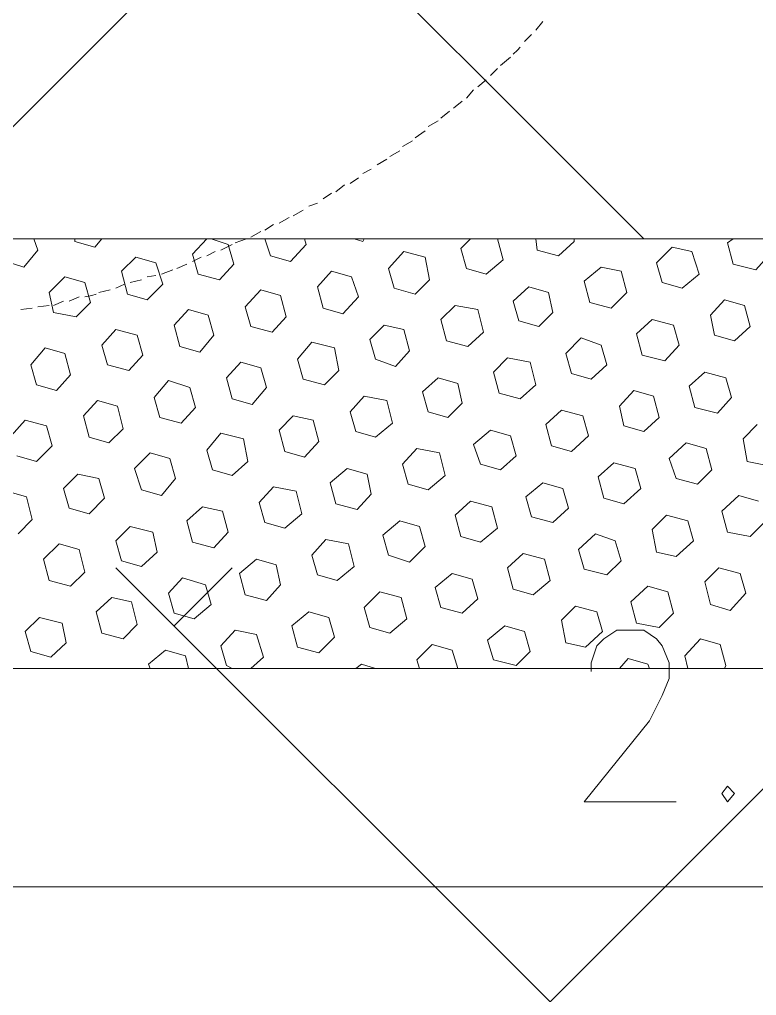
# Model space of a CAD drawing. Header units: millimetres. Extents: x 2928 to 3112, y 1220 to 1280.
# Drawn here: x 2955.123 to 2955.989, y 1238.289 to 1239.436 of the extents above; entities that cross this region are included whole.
import ezdxf

# ---------------------------------------------------------------- set-up
doc = ezdxf.new("R2010")
doc.units = ezdxf.units.MM

msp = doc.modelspace()

# ---------------------------------------------------------------- linework, layer by layer
at = {"color": 9, "linetype": 'Continuous', "lineweight": 13, "true_color": 0xbababa}
for points in [[(2954.98318, 1239.17859), (2955.86153, 1240.05694), (2955.86153, 1240.05694)], [(2955.85652, 1239.17859), (2955.41985, 1239.61526), (2955.41985, 1239.61526)], [(2955.14485, 1239.16526), (2955.13985, 1239.17859), (2955.13985, 1239.17859)], [(2955.18818, 1239.17526), (2955.18818, 1239.17859), (2955.18818, 1239.17859)], [(2955.21152, 1239.16859), (2955.18818, 1239.17526), (2955.18818, 1239.17526)], [(2955.21152, 1239.16859), (2955.21985, 1239.17859), (2955.21985, 1239.17859)], [(2955.32652, 1239.16026), (2955.34318, 1239.17859), (2955.34318, 1239.17859)], [(2955.36818, 1239.17192), (2955.34818, 1239.17859), (2955.34818, 1239.17859)], [(2955.41819, 1239.15859), (2955.41152, 1239.17859), (2955.41152, 1239.17859)], [(2955.45985, 1239.17192), (2955.45819, 1239.17859), (2955.45819, 1239.17859)], [(2955.52652, 1239.17526), (2955.51652, 1239.17859), (2955.51652, 1239.17859)], [(2955.52652, 1239.17526), (2955.52819, 1239.17859), (2955.52819, 1239.17859)], [(2955.64152, 1239.16692), (2955.65319, 1239.17859), (2955.65319, 1239.17859)], [(2955.69152, 1239.15359), (2955.68486, 1239.17859), (2955.68486, 1239.17859)], [(2955.73152, 1239.16526), (2955.72986, 1239.17859), (2955.72986, 1239.17859)], [(2955.75652, 1239.15859), (2955.77486, 1239.17526), (2955.77486, 1239.17526)], [(2955.77486, 1239.17526), (2955.77486, 1239.17859), (2955.77486, 1239.17859)], [(2955.95486, 1239.17359), (2955.96153, 1239.17859), (2955.96153, 1239.17859)], [(2955.12818, 1239.14526), (2955.14485, 1239.16526), (2955.14485, 1239.16526)], [(2955.37485, 1239.14859), (2955.36818, 1239.17192), (2955.36818, 1239.17192)], [(2955.44152, 1239.15192), (2955.45985, 1239.17192), (2955.45985, 1239.17192)], [(2955.55652, 1239.14359), (2955.57485, 1239.16359), (2955.57485, 1239.16359)], [(2955.59985, 1239.15692), (2955.57485, 1239.16359), (2955.57485, 1239.16359)], [(2955.64819, 1239.14359), (2955.64152, 1239.16692), (2955.64152, 1239.16692)], [(2955.75652, 1239.15859), (2955.73152, 1239.16526), (2955.73152, 1239.16526)], [(2955.87153, 1239.15026), (2955.88986, 1239.16859), (2955.88986, 1239.16859)], [(2955.91319, 1239.16359), (2955.88986, 1239.16859), (2955.88986, 1239.16859)], [(2955.92153, 1239.13692), (2955.91319, 1239.16359), (2955.91319, 1239.16359)], [(2955.96153, 1239.14859), (2955.95486, 1239.17359), (2955.95486, 1239.17359)], [(2955.12818, 1239.14526), (2955.10151, 1239.15359), (2955.10151, 1239.15359)], [(2955.24318, 1239.14026), (2955.25985, 1239.15692), (2955.25985, 1239.15692)], [(2955.28318, 1239.15026), (2955.25985, 1239.15692), (2955.25985, 1239.15692)], [(2955.33318, 1239.13692), (2955.32652, 1239.16026), (2955.32652, 1239.16026)], [(2955.44152, 1239.15192), (2955.41819, 1239.15859), (2955.41819, 1239.15859)], [(2955.60485, 1239.13026), (2955.59985, 1239.15692), (2955.59985, 1239.15692)], [(2955.67152, 1239.13692), (2955.69152, 1239.15359), (2955.69152, 1239.15359)], [(2955.98819, 1239.14192), (2956.00486, 1239.16026), (2956.00486, 1239.16026)], [(2955.24985, 1239.11359), (2955.24318, 1239.14026), (2955.24318, 1239.14026)], [(2955.29152, 1239.12526), (2955.28318, 1239.15026), (2955.28318, 1239.15026)], [(2955.35818, 1239.13026), (2955.37485, 1239.14859), (2955.37485, 1239.14859)], [(2955.47319, 1239.12192), (2955.48985, 1239.14026), (2955.48985, 1239.14026)], [(2955.51319, 1239.13359), (2955.48985, 1239.14026), (2955.48985, 1239.14026)], [(2955.56319, 1239.12026), (2955.55652, 1239.14359), (2955.55652, 1239.14359)], [(2955.67152, 1239.13692), (2955.64819, 1239.14359), (2955.64819, 1239.14359)], [(2955.78652, 1239.12859), (2955.80652, 1239.14526), (2955.80652, 1239.14526)], [(2955.82986, 1239.14026), (2955.80652, 1239.14526), (2955.80652, 1239.14526)], [(2955.83652, 1239.11526), (2955.82986, 1239.14026), (2955.82986, 1239.14026)], [(2955.87819, 1239.12692), (2955.87153, 1239.15026), (2955.87153, 1239.15026)], [(2955.98819, 1239.14192), (2955.96153, 1239.14859), (2955.96153, 1239.14859)], [(2955.15818, 1239.11526), (2955.17652, 1239.13359), (2955.17652, 1239.13359)], [(2955.19985, 1239.12692), (2955.17652, 1239.13359), (2955.17652, 1239.13359)], [(2955.35818, 1239.13026), (2955.33318, 1239.13692), (2955.33318, 1239.13692)], [(2955.52152, 1239.11026), (2955.51319, 1239.13359), (2955.51319, 1239.13359)], [(2955.58819, 1239.11359), (2955.60485, 1239.13026), (2955.60485, 1239.13026)], [(2955.90153, 1239.12026), (2955.92153, 1239.13692), (2955.92153, 1239.13692)], [(2955.20652, 1239.10359), (2955.19985, 1239.12692), (2955.19985, 1239.12692)], [(2955.27318, 1239.10692), (2955.29152, 1239.12526), (2955.29152, 1239.12526)], [(2955.38818, 1239.09859), (2955.40652, 1239.11859), (2955.40652, 1239.11859)], [(2955.42985, 1239.11192), (2955.40652, 1239.11859), (2955.40652, 1239.11859)], [(2955.47985, 1239.09692), (2955.47319, 1239.12192), (2955.47319, 1239.12192)], [(2955.58819, 1239.11359), (2955.56319, 1239.12026), (2955.56319, 1239.12026)], [(2955.70319, 1239.10526), (2955.72152, 1239.12192), (2955.72152, 1239.12192)], [(2955.74486, 1239.11526), (2955.72152, 1239.12192), (2955.72152, 1239.12192)], [(2955.79319, 1239.10359), (2955.78652, 1239.12859), (2955.78652, 1239.12859)], [(2955.90153, 1239.12026), (2955.87819, 1239.12692), (2955.87819, 1239.12692)], [(2955.16318, 1239.09192), (2955.15818, 1239.11526), (2955.15818, 1239.11526)], [(2955.27318, 1239.10692), (2955.24985, 1239.11359), (2955.24985, 1239.11359)], [(2955.43652, 1239.08692), (2955.42985, 1239.11192), (2955.42985, 1239.11192)], [(2955.50319, 1239.09026), (2955.52152, 1239.11026), (2955.52152, 1239.11026)], [(2955.74986, 1239.09192), (2955.74486, 1239.11526), (2955.74486, 1239.11526)], [(2955.81819, 1239.09692), (2955.83652, 1239.11526), (2955.83652, 1239.11526)], [(2955.93486, 1239.08859), (2955.95153, 1239.10692), (2955.95153, 1239.10692)], [(2955.97486, 1239.10026), (2955.95153, 1239.10692), (2955.95153, 1239.10692)], [(2955.18985, 1239.08692), (2955.20652, 1239.10359), (2955.20652, 1239.10359)], [(2955.30485, 1239.07692), (2955.32152, 1239.09526), (2955.32152, 1239.09526)], [(2955.34485, 1239.08859), (2955.32152, 1239.09526), (2955.32152, 1239.09526)], [(2955.39485, 1239.07526), (2955.38818, 1239.09859), (2955.38818, 1239.09859)], [(2955.50319, 1239.09026), (2955.47985, 1239.09692), (2955.47985, 1239.09692)], [(2955.61819, 1239.08359), (2955.63486, 1239.10026), (2955.63486, 1239.10026)], [(2955.66152, 1239.09526), (2955.63486, 1239.10026), (2955.63486, 1239.10026)], [(2955.66819, 1239.06859), (2955.66152, 1239.09526), (2955.66152, 1239.09526)], [(2955.70986, 1239.08192), (2955.70319, 1239.10526), (2955.70319, 1239.10526)], [(2955.81819, 1239.09692), (2955.79319, 1239.10359), (2955.79319, 1239.10359)], [(2955.98153, 1239.07526), (2955.97486, 1239.10026), (2955.97486, 1239.10026)], [(2955.18985, 1239.08692), (2955.16318, 1239.09192), (2955.16318, 1239.09192)], [(2955.35152, 1239.06526), (2955.34485, 1239.08859), (2955.34485, 1239.08859)], [(2955.41985, 1239.06859), (2955.43652, 1239.08692), (2955.43652, 1239.08692)], [(2955.62485, 1239.05859), (2955.61819, 1239.08359), (2955.61819, 1239.08359)], [(2955.73319, 1239.07526), (2955.74986, 1239.09192), (2955.74986, 1239.09192)], [(2955.84819, 1239.06692), (2955.86653, 1239.08359), (2955.86653, 1239.08359)], [(2955.89153, 1239.07692), (2955.86653, 1239.08359), (2955.86653, 1239.08359)], [(2955.93986, 1239.06526), (2955.93486, 1239.08859), (2955.93486, 1239.08859)], [(2955.21985, 1239.05359), (2955.23652, 1239.07192), (2955.23652, 1239.07192)], [(2955.26152, 1239.06526), (2955.23652, 1239.07192), (2955.23652, 1239.07192)], [(2955.31152, 1239.05192), (2955.30485, 1239.07692), (2955.30485, 1239.07692)], [(2955.41985, 1239.06859), (2955.39485, 1239.07526), (2955.39485, 1239.07526)], [(2955.53485, 1239.06026), (2955.55152, 1239.07692), (2955.55152, 1239.07692)], [(2955.57485, 1239.07192), (2955.55152, 1239.07692), (2955.55152, 1239.07692)], [(2955.58152, 1239.04692), (2955.57485, 1239.07192), (2955.57485, 1239.07192)], [(2955.73319, 1239.07526), (2955.70986, 1239.08192), (2955.70986, 1239.08192)], [(2955.89819, 1239.05359), (2955.89153, 1239.07692), (2955.89153, 1239.07692)], [(2955.96319, 1239.05859), (2955.98153, 1239.07526), (2955.98153, 1239.07526)], [(2955.26818, 1239.04192), (2955.26152, 1239.06526), (2955.26152, 1239.06526)], [(2955.33485, 1239.04526), (2955.35152, 1239.06526), (2955.35152, 1239.06526)], [(2955.54152, 1239.03692), (2955.53485, 1239.06026), (2955.53485, 1239.06026)], [(2955.64986, 1239.05192), (2955.66819, 1239.06859), (2955.66819, 1239.06859)], [(2955.76486, 1239.04359), (2955.78319, 1239.06192), (2955.78319, 1239.06192)], [(2955.80652, 1239.05359), (2955.78319, 1239.06192), (2955.78319, 1239.06192)], [(2955.85486, 1239.04192), (2955.84819, 1239.06692), (2955.84819, 1239.06692)], [(2955.96319, 1239.05859), (2955.93986, 1239.06526), (2955.93986, 1239.06526)], [(2955.13651, 1239.03026), (2955.15318, 1239.05026), (2955.15318, 1239.05026)], [(2955.17652, 1239.04359), (2955.15318, 1239.05026), (2955.15318, 1239.05026)], [(2955.22652, 1239.03026), (2955.21985, 1239.05359), (2955.21985, 1239.05359)], [(2955.33485, 1239.04526), (2955.31152, 1239.05192), (2955.31152, 1239.05192)], [(2955.44985, 1239.03692), (2955.46652, 1239.05692), (2955.46652, 1239.05692)], [(2955.49319, 1239.05026), (2955.46652, 1239.05692), (2955.46652, 1239.05692)], [(2955.49819, 1239.02359), (2955.49319, 1239.05026), (2955.49319, 1239.05026)], [(2955.64986, 1239.05192), (2955.62485, 1239.05859), (2955.62485, 1239.05859)], [(2955.81319, 1239.03026), (2955.80652, 1239.05359), (2955.80652, 1239.05359)], [(2955.88153, 1239.03526), (2955.89819, 1239.05359), (2955.89819, 1239.05359)], [(2955.18318, 1239.01859), (2955.17652, 1239.04359), (2955.17652, 1239.04359)], [(2955.25152, 1239.02359), (2955.26818, 1239.04192), (2955.26818, 1239.04192)], [(2955.45652, 1239.01359), (2955.44985, 1239.03692), (2955.44985, 1239.03692)], [(2955.56485, 1239.02859), (2955.54152, 1239.03692), (2955.54152, 1239.03692)], [(2955.56485, 1239.02859), (2955.58152, 1239.04692), (2955.58152, 1239.04692)], [(2955.67986, 1239.02192), (2955.69652, 1239.03859), (2955.69652, 1239.03859)], [(2955.72319, 1239.03359), (2955.69652, 1239.03859), (2955.69652, 1239.03859)], [(2955.77152, 1239.02026), (2955.76486, 1239.04359), (2955.76486, 1239.04359)], [(2955.88153, 1239.03526), (2955.85486, 1239.04192), (2955.85486, 1239.04192)], [(2955.14318, 1239.00692), (2955.13651, 1239.03026), (2955.13651, 1239.03026)], [(2955.25152, 1239.02359), (2955.22652, 1239.03026), (2955.22652, 1239.03026)], [(2955.36652, 1239.01526), (2955.38318, 1239.03359), (2955.38318, 1239.03359)], [(2955.40652, 1239.02692), (2955.38318, 1239.03359), (2955.38318, 1239.03359)], [(2955.41319, 1239.00359), (2955.40652, 1239.02692), (2955.40652, 1239.02692)], [(2955.72986, 1239.00692), (2955.72319, 1239.03359), (2955.72319, 1239.03359)], [(2955.79486, 1239.01359), (2955.81319, 1239.03026), (2955.81319, 1239.03026)], [(2955.16652, 1239.00026), (2955.18318, 1239.01859), (2955.18318, 1239.01859)], [(2955.37318, 1238.99026), (2955.36652, 1239.01526), (2955.36652, 1239.01526)], [(2955.48152, 1239.00692), (2955.49819, 1239.02359), (2955.49819, 1239.02359)], [(2955.59652, 1238.99859), (2955.61485, 1239.01526), (2955.61485, 1239.01526)], [(2955.63819, 1239.00859), (2955.61485, 1239.01526), (2955.61485, 1239.01526)], [(2955.68652, 1238.99692), (2955.67986, 1239.02192), (2955.67986, 1239.02192)], [(2955.79486, 1239.01359), (2955.77152, 1239.02026), (2955.77152, 1239.02026)], [(2955.90986, 1239.00526), (2955.92819, 1239.02192), (2955.92819, 1239.02192)], [(2955.95319, 1239.01526), (2955.92819, 1239.02192), (2955.92819, 1239.02192)], [(2955.95986, 1238.99192), (2955.95319, 1239.01526), (2955.95319, 1239.01526)], [(2955.16652, 1239.00026), (2955.14318, 1239.00692), (2955.14318, 1239.00692)], [(2955.28152, 1238.99192), (2955.29818, 1239.01192), (2955.29818, 1239.01192)], [(2955.32318, 1239.00359), (2955.29818, 1239.01192), (2955.29818, 1239.01192)], [(2955.32985, 1238.98026), (2955.32318, 1239.00359), (2955.32318, 1239.00359)], [(2955.39652, 1238.98359), (2955.41319, 1239.00359), (2955.41319, 1239.00359)], [(2955.48152, 1239.00692), (2955.45652, 1239.01359), (2955.45652, 1239.01359)], [(2955.64319, 1238.98526), (2955.63819, 1239.00859), (2955.63819, 1239.00859)], [(2955.71152, 1238.99026), (2955.72986, 1239.00692), (2955.72986, 1239.00692)], [(2955.91653, 1238.98026), (2955.90986, 1239.00526), (2955.90986, 1239.00526)], [(2955.28818, 1238.96859), (2955.28152, 1238.99192), (2955.28152, 1238.99192)], [(2955.51152, 1238.97526), (2955.52819, 1238.99359), (2955.52819, 1238.99359)], [(2955.55485, 1238.98859), (2955.52819, 1238.99359), (2955.52819, 1238.99359)], [(2955.60319, 1238.97526), (2955.59652, 1238.99859), (2955.59652, 1238.99859)], [(2955.71152, 1238.99026), (2955.68652, 1238.99692), (2955.68652, 1238.99692)], [(2955.82819, 1238.98192), (2955.84486, 1239.00026), (2955.84486, 1239.00026)], [(2955.86819, 1238.99359), (2955.84486, 1239.00026), (2955.84486, 1239.00026)], [(2955.87486, 1238.96859), (2955.86819, 1238.99359), (2955.86819, 1238.99359)], [(2955.94319, 1238.97359), (2955.95986, 1238.99192), (2955.95986, 1238.99192)], [(2955.19818, 1238.97026), (2955.21485, 1238.98859), (2955.21485, 1238.98859)], [(2955.23818, 1238.98192), (2955.21485, 1238.98859), (2955.21485, 1238.98859)], [(2955.24485, 1238.95525), (2955.23818, 1238.98192), (2955.23818, 1238.98192)], [(2955.31318, 1238.96192), (2955.32985, 1238.98026), (2955.32985, 1238.98026)], [(2955.39652, 1238.98359), (2955.37318, 1238.99026), (2955.37318, 1238.99026)], [(2955.56152, 1238.96192), (2955.55485, 1238.98859), (2955.55485, 1238.98859)], [(2955.62652, 1238.96859), (2955.64319, 1238.98526), (2955.64319, 1238.98526)], [(2955.83319, 1238.95859), (2955.82819, 1238.98192), (2955.82819, 1238.98192)], [(2955.94319, 1238.97359), (2955.91653, 1238.98026), (2955.91653, 1238.98026)], [(2955.20485, 1238.94525), (2955.19818, 1238.97026), (2955.19818, 1238.97026)], [(2955.31318, 1238.96192), (2955.28818, 1238.96859), (2955.28818, 1238.96859)], [(2955.42819, 1238.95359), (2955.44485, 1238.97026), (2955.44485, 1238.97026)], [(2955.46819, 1238.96526), (2955.44485, 1238.97026), (2955.44485, 1238.97026)], [(2955.51819, 1238.95192), (2955.51152, 1238.97526), (2955.51152, 1238.97526)], [(2955.62652, 1238.96859), (2955.60319, 1238.97526), (2955.60319, 1238.97526)], [(2955.74152, 1238.96025), (2955.75986, 1238.97692), (2955.75986, 1238.97692)], [(2955.78486, 1238.97026), (2955.75986, 1238.97692), (2955.75986, 1238.97692)], [(2955.79152, 1238.94692), (2955.78486, 1238.97026), (2955.78486, 1238.97026)], [(2955.85652, 1238.95192), (2955.87486, 1238.96859), (2955.87486, 1238.96859)], [(2955.11318, 1238.94692), (2955.12985, 1238.96526), (2955.12985, 1238.96526)], [(2955.15485, 1238.95859), (2955.12985, 1238.96526), (2955.12985, 1238.96526)], [(2955.16152, 1238.93525), (2955.15485, 1238.95859), (2955.15485, 1238.95859)], [(2955.47485, 1238.94025), (2955.46819, 1238.96526), (2955.46819, 1238.96526)], [(2955.54152, 1238.94525), (2955.56152, 1238.96192), (2955.56152, 1238.96192)], [(2955.74819, 1238.93525), (2955.74152, 1238.96025), (2955.74152, 1238.96025)], [(2955.85652, 1238.95192), (2955.83319, 1238.95859), (2955.83319, 1238.95859)], [(2955.97319, 1238.94359), (2955.98986, 1238.96025), (2955.98986, 1238.96025)], [(2955.22818, 1238.93859), (2955.20485, 1238.94525), (2955.20485, 1238.94525)], [(2955.22818, 1238.93859), (2955.24485, 1238.95525), (2955.24485, 1238.95525)], [(2955.34318, 1238.93025), (2955.35985, 1238.95025), (2955.35985, 1238.95025)], [(2955.38652, 1238.94359), (2955.35985, 1238.95025), (2955.35985, 1238.95025)], [(2955.43485, 1238.92859), (2955.42819, 1238.95359), (2955.42819, 1238.95359)], [(2955.54152, 1238.94525), (2955.51819, 1238.95192), (2955.51819, 1238.95192)], [(2955.65652, 1238.93692), (2955.67652, 1238.95359), (2955.67652, 1238.95359)], [(2955.69986, 1238.94692), (2955.67652, 1238.95359), (2955.67652, 1238.95359)], [(2955.70652, 1238.92359), (2955.69986, 1238.94692), (2955.69986, 1238.94692)], [(2955.77152, 1238.92859), (2955.79152, 1238.94692), (2955.79152, 1238.94692)], [(2955.14318, 1238.91692), (2955.16152, 1238.93525), (2955.16152, 1238.93525)], [(2955.39152, 1238.91692), (2955.38652, 1238.94359), (2955.38652, 1238.94359)], [(2955.45819, 1238.92192), (2955.47485, 1238.94025), (2955.47485, 1238.94025)], [(2955.66486, 1238.91359), (2955.65652, 1238.93692), (2955.65652, 1238.93692)], [(2955.77152, 1238.92859), (2955.74819, 1238.93525), (2955.74819, 1238.93525)], [(2955.88653, 1238.92025), (2955.90653, 1238.93859), (2955.90653, 1238.93859)], [(2955.92986, 1238.93192), (2955.90653, 1238.93859), (2955.90653, 1238.93859)], [(2955.97819, 1238.91692), (2955.97319, 1238.94359), (2955.97319, 1238.94359)], [(2955.14318, 1238.91692), (2955.11985, 1238.92359), (2955.11985, 1238.92359)], [(2955.25818, 1238.90859), (2955.27652, 1238.92692), (2955.27652, 1238.92692)], [(2955.29985, 1238.92025), (2955.27652, 1238.92692), (2955.27652, 1238.92692)], [(2955.34985, 1238.90692), (2955.34318, 1238.93025), (2955.34318, 1238.93025)], [(2955.45819, 1238.92192), (2955.43485, 1238.92859), (2955.43485, 1238.92859)], [(2955.57319, 1238.91359), (2955.58985, 1238.93192), (2955.58985, 1238.93192)], [(2955.61652, 1238.92692), (2955.58985, 1238.93192), (2955.58985, 1238.93192)], [(2955.62319, 1238.90025), (2955.61652, 1238.92692), (2955.61652, 1238.92692)], [(2955.68819, 1238.90692), (2955.70652, 1238.92359), (2955.70652, 1238.92359)], [(2955.93653, 1238.90692), (2955.92986, 1238.93192), (2955.92986, 1238.93192)], [(2955.30652, 1238.89692), (2955.29985, 1238.92025), (2955.29985, 1238.92025)], [(2955.37318, 1238.90025), (2955.39152, 1238.91692), (2955.39152, 1238.91692)], [(2955.57985, 1238.89025), (2955.57319, 1238.91359), (2955.57319, 1238.91359)], [(2955.68819, 1238.90692), (2955.66486, 1238.91359), (2955.66486, 1238.91359)], [(2955.80319, 1238.89859), (2955.82152, 1238.91525), (2955.82152, 1238.91525)], [(2955.84652, 1238.90859), (2955.82152, 1238.91525), (2955.82152, 1238.91525)], [(2955.89486, 1238.89692), (2955.88653, 1238.92025), (2955.88653, 1238.92025)], [(2956.00153, 1238.91192), (2955.97819, 1238.91692), (2955.97819, 1238.91692)], [(2955.17485, 1238.88525), (2955.19152, 1238.90192), (2955.19152, 1238.90192)], [(2955.21652, 1238.89692), (2955.19152, 1238.90192), (2955.19152, 1238.90192)], [(2955.26652, 1238.88359), (2955.25818, 1238.90859), (2955.25818, 1238.90859)], [(2955.37318, 1238.90025), (2955.34985, 1238.90692), (2955.34985, 1238.90692)], [(2955.48819, 1238.89192), (2955.50819, 1238.90859), (2955.50819, 1238.90859)], [(2955.53152, 1238.90192), (2955.50819, 1238.90859), (2955.50819, 1238.90859)], [(2955.53652, 1238.87859), (2955.53152, 1238.90192), (2955.53152, 1238.90192)], [(2955.60319, 1238.88359), (2955.62319, 1238.90025), (2955.62319, 1238.90025)], [(2955.85319, 1238.88525), (2955.84652, 1238.90859), (2955.84652, 1238.90859)], [(2955.91986, 1238.89025), (2955.93653, 1238.90692), (2955.93653, 1238.90692)], [(2955.22318, 1238.87359), (2955.21652, 1238.89692), (2955.21652, 1238.89692)], [(2955.28985, 1238.87692), (2955.30652, 1238.89692), (2955.30652, 1238.89692)], [(2955.49485, 1238.86692), (2955.48819, 1238.89192), (2955.48819, 1238.89192)], [(2955.60319, 1238.88359), (2955.57985, 1238.89025), (2955.57985, 1238.89025)], [(2955.71819, 1238.87525), (2955.73819, 1238.89192), (2955.73819, 1238.89192)], [(2955.76152, 1238.88525), (2955.73819, 1238.89192), (2955.73819, 1238.89192)], [(2955.80986, 1238.87359), (2955.80319, 1238.89859), (2955.80319, 1238.89859)], [(2955.91986, 1238.89025), (2955.89486, 1238.89692), (2955.89486, 1238.89692)], [(2955.13151, 1238.87525), (2955.10818, 1238.88192), (2955.10818, 1238.88192)], [(2955.18152, 1238.86192), (2955.17485, 1238.88525), (2955.17485, 1238.88525)], [(2955.28985, 1238.87692), (2955.26652, 1238.88359), (2955.26652, 1238.88359)], [(2955.40485, 1238.86859), (2955.42152, 1238.88692), (2955.42152, 1238.88692)], [(2955.44819, 1238.88192), (2955.42152, 1238.88692), (2955.42152, 1238.88692)], [(2955.45485, 1238.85525), (2955.44819, 1238.88192), (2955.44819, 1238.88192)], [(2955.51985, 1238.86025), (2955.53652, 1238.87859), (2955.53652, 1238.87859)], [(2955.76819, 1238.86192), (2955.76152, 1238.88525), (2955.76152, 1238.88525)], [(2955.83319, 1238.86692), (2955.85319, 1238.88525), (2955.85319, 1238.88525)], [(2955.94819, 1238.85859), (2955.96819, 1238.87692), (2955.96819, 1238.87692)], [(2955.99153, 1238.87025), (2955.96819, 1238.87692), (2955.96819, 1238.87692)], [(2955.13818, 1238.84859), (2955.13151, 1238.87525), (2955.13151, 1238.87525)], [(2955.20485, 1238.85525), (2955.22318, 1238.87359), (2955.22318, 1238.87359)], [(2955.41152, 1238.84525), (2955.40485, 1238.86859), (2955.40485, 1238.86859)], [(2955.51985, 1238.86025), (2955.49485, 1238.86692), (2955.49485, 1238.86692)], [(2955.63486, 1238.85359), (2955.65319, 1238.87025), (2955.65319, 1238.87025)], [(2955.67819, 1238.86359), (2955.65319, 1238.87025), (2955.65319, 1238.87025)], [(2955.72486, 1238.85192), (2955.71819, 1238.87525), (2955.71819, 1238.87525)], [(2955.83319, 1238.86692), (2955.80986, 1238.87359), (2955.80986, 1238.87359)], [(2955.20485, 1238.85525), (2955.18152, 1238.86192), (2955.18152, 1238.86192)], [(2955.31985, 1238.84692), (2955.33818, 1238.86359), (2955.33818, 1238.86359)], [(2955.36152, 1238.85859), (2955.33818, 1238.86359), (2955.33818, 1238.86359)], [(2955.36818, 1238.83359), (2955.36152, 1238.85859), (2955.36152, 1238.85859)], [(2955.43485, 1238.83859), (2955.45485, 1238.85525), (2955.45485, 1238.85525)], [(2955.64152, 1238.82859), (2955.63486, 1238.85359), (2955.63486, 1238.85359)], [(2955.68486, 1238.83859), (2955.67819, 1238.86359), (2955.67819, 1238.86359)], [(2955.74986, 1238.84525), (2955.76819, 1238.86192), (2955.76819, 1238.86192)], [(2955.86653, 1238.83692), (2955.88319, 1238.85359), (2955.88319, 1238.85359)], [(2955.90819, 1238.84692), (2955.88319, 1238.85359), (2955.88319, 1238.85359)], [(2955.95486, 1238.83359), (2955.94819, 1238.85859), (2955.94819, 1238.85859)], [(2955.12151, 1238.83192), (2955.13818, 1238.84859), (2955.13818, 1238.84859)], [(2955.32652, 1238.82192), (2955.31985, 1238.84692), (2955.31985, 1238.84692)], [(2955.43485, 1238.83859), (2955.41152, 1238.84525), (2955.41152, 1238.84525)], [(2955.54985, 1238.83025), (2955.56985, 1238.84692), (2955.56985, 1238.84692)], [(2955.59319, 1238.84025), (2955.56985, 1238.84692), (2955.56985, 1238.84692)], [(2955.74986, 1238.84525), (2955.72486, 1238.85192), (2955.72486, 1238.85192)], [(2955.91486, 1238.82359), (2955.90819, 1238.84692), (2955.90819, 1238.84692)], [(2955.98153, 1238.82859), (2955.99819, 1238.84525), (2955.99819, 1238.84525)], [(2955.23652, 1238.82359), (2955.25318, 1238.84025), (2955.25318, 1238.84025)], [(2955.27985, 1238.83359), (2955.25318, 1238.84025), (2955.25318, 1238.84025)], [(2955.28485, 1238.81025), (2955.27985, 1238.83359), (2955.27985, 1238.83359)], [(2955.35152, 1238.81525), (2955.36818, 1238.83359), (2955.36818, 1238.83359)], [(2955.59985, 1238.81692), (2955.59319, 1238.84025), (2955.59319, 1238.84025)], [(2955.66486, 1238.82192), (2955.68486, 1238.83859), (2955.68486, 1238.83859)], [(2955.77986, 1238.81359), (2955.79986, 1238.83192), (2955.79986, 1238.83192)], [(2955.82319, 1238.82359), (2955.79986, 1238.83192), (2955.79986, 1238.83192)], [(2955.87153, 1238.81025), (2955.86653, 1238.83692), (2955.86653, 1238.83692)], [(2955.98153, 1238.82859), (2955.95486, 1238.83359), (2955.95486, 1238.83359)], [(2955.15151, 1238.80192), (2955.16985, 1238.82025), (2955.16985, 1238.82025)], [(2955.19318, 1238.81359), (2955.16985, 1238.82025), (2955.16985, 1238.82025)], [(2955.24318, 1238.80025), (2955.23652, 1238.82359), (2955.23652, 1238.82359)], [(2955.35152, 1238.81525), (2955.32652, 1238.82192), (2955.32652, 1238.82192)], [(2955.46652, 1238.80692), (2955.48319, 1238.82525), (2955.48319, 1238.82525)], [(2955.50985, 1238.82025), (2955.48319, 1238.82525), (2955.48319, 1238.82525)], [(2955.51652, 1238.79359), (2955.50985, 1238.82025), (2955.50985, 1238.82025)], [(2955.55652, 1238.80692), (2955.54985, 1238.83025), (2955.54985, 1238.83025)], [(2955.66486, 1238.82192), (2955.64152, 1238.82859), (2955.64152, 1238.82859)], [(2955.82986, 1238.80025), (2955.82319, 1238.82359), (2955.82319, 1238.82359)], [(2955.89486, 1238.80525), (2955.91486, 1238.82359), (2955.91486, 1238.82359)], [(2955.19985, 1238.78692), (2955.19318, 1238.81359), (2955.19318, 1238.81359)], [(2955.26652, 1238.79359), (2955.28485, 1238.81025), (2955.28485, 1238.81025)], [(2955.58152, 1238.79859), (2955.59985, 1238.81692), (2955.59985, 1238.81692)], [(2955.69652, 1238.79192), (2955.71486, 1238.80859), (2955.71486, 1238.80859)], [(2955.73986, 1238.80192), (2955.71486, 1238.80859), (2955.71486, 1238.80859)], [(2955.78652, 1238.79025), (2955.77986, 1238.81359), (2955.77986, 1238.81359)], [(2955.89486, 1238.80525), (2955.87153, 1238.81025), (2955.87153, 1238.81025)], [(2955.15818, 1238.77692), (2955.15151, 1238.80192), (2955.15151, 1238.80192)], [(2955.26652, 1238.79359), (2955.24318, 1238.80025), (2955.24318, 1238.80025)], [(2955.38152, 1238.78525), (2955.40152, 1238.80192), (2955.40152, 1238.80192)], [(2955.42485, 1238.79525), (2955.40152, 1238.80192), (2955.40152, 1238.80192)], [(2955.47319, 1238.78359), (2955.46652, 1238.80692), (2955.46652, 1238.80692)], [(2955.58152, 1238.79859), (2955.55652, 1238.80692), (2955.55652, 1238.80692)], [(2955.74652, 1238.77692), (2955.73986, 1238.80192), (2955.73986, 1238.80192)], [(2955.81319, 1238.78359), (2955.82986, 1238.80025), (2955.82986, 1238.80025)], [(2955.18318, 1238.77025), (2955.19985, 1238.78692), (2955.19985, 1238.78692)], [(2955.74652, 1238.28191), (2955.23652, 1238.79192), (2955.23652, 1238.79192)], [(2955.30485, 1238.72358), (2955.37318, 1238.79192), (2955.37318, 1238.79192)], [(2955.30485, 1237.84024), (2956.25653, 1238.79192), (2956.25653, 1238.79192)], [(2955.38818, 1238.76025), (2955.38152, 1238.78525), (2955.38152, 1238.78525)], [(2955.42985, 1238.77192), (2955.42485, 1238.79525), (2955.42485, 1238.79525)], [(2955.49652, 1238.77692), (2955.51652, 1238.79359), (2955.51652, 1238.79359)], [(2955.61152, 1238.76859), (2955.63152, 1238.78525), (2955.63152, 1238.78525)], [(2955.65486, 1238.77859), (2955.63152, 1238.78525), (2955.63152, 1238.78525)], [(2955.70319, 1238.76692), (2955.69652, 1238.79192), (2955.69652, 1238.79192)], [(2955.81319, 1238.78359), (2955.78652, 1238.79025), (2955.78652, 1238.79025)], [(2955.92819, 1238.77525), (2955.94486, 1238.79192), (2955.94486, 1238.79192)], [(2955.96986, 1238.78525), (2955.94486, 1238.79192), (2955.94486, 1238.79192)], [(2955.97653, 1238.76192), (2955.96986, 1238.78525), (2955.96986, 1238.78525)], [(2955.18318, 1238.77025), (2955.15818, 1238.77692), (2955.15818, 1238.77692)], [(2955.29818, 1238.76192), (2955.31485, 1238.78025), (2955.31485, 1238.78025)], [(2955.34152, 1238.77192), (2955.31485, 1238.78025), (2955.31485, 1238.78025)], [(2955.49652, 1238.77692), (2955.47319, 1238.78359), (2955.47319, 1238.78359)], [(2955.66152, 1238.75525), (2955.65486, 1238.77859), (2955.65486, 1238.77859)], [(2955.72652, 1238.76025), (2955.74652, 1238.77692), (2955.74652, 1238.77692)], [(2955.93486, 1238.74859), (2955.92819, 1238.77525), (2955.92819, 1238.77525)], [(2955.30485, 1238.73859), (2955.29818, 1238.76192), (2955.29818, 1238.76192)], [(2955.34818, 1238.74859), (2955.34152, 1238.77192), (2955.34152, 1238.77192)], [(2955.41319, 1238.75359), (2955.42985, 1238.77192), (2955.42985, 1238.77192)], [(2955.52819, 1238.74525), (2955.54652, 1238.76359), (2955.54652, 1238.76359)], [(2955.57152, 1238.75692), (2955.54652, 1238.76359), (2955.54652, 1238.76359)], [(2955.61819, 1238.74525), (2955.61152, 1238.76859), (2955.61152, 1238.76859)], [(2955.72652, 1238.76025), (2955.70319, 1238.76692), (2955.70319, 1238.76692)], [(2955.84152, 1238.75192), (2955.86153, 1238.77025), (2955.86153, 1238.77025)], [(2955.88486, 1238.76359), (2955.86153, 1238.77025), (2955.86153, 1238.77025)], [(2955.89153, 1238.73859), (2955.88486, 1238.76359), (2955.88486, 1238.76359)], [(2955.95819, 1238.74192), (2955.97653, 1238.76192), (2955.97653, 1238.76192)], [(2955.21318, 1238.74025), (2955.23152, 1238.75692), (2955.23152, 1238.75692)], [(2955.25485, 1238.75192), (2955.23152, 1238.75692), (2955.23152, 1238.75692)], [(2955.26152, 1238.72525), (2955.25485, 1238.75192), (2955.25485, 1238.75192)], [(2955.41319, 1238.75359), (2955.38818, 1238.76025), (2955.38818, 1238.76025)], [(2955.57819, 1238.73192), (2955.57152, 1238.75692), (2955.57152, 1238.75692)], [(2955.64319, 1238.73859), (2955.66152, 1238.75525), (2955.66152, 1238.75525)], [(2955.84819, 1238.72692), (2955.84152, 1238.75192), (2955.84152, 1238.75192)], [(2955.21985, 1238.71525), (2955.21318, 1238.74025), (2955.21318, 1238.74025)], [(2955.32818, 1238.73192), (2955.34818, 1238.74859), (2955.34818, 1238.74859)], [(2955.44319, 1238.72358), (2955.46319, 1238.74025), (2955.46319, 1238.74025)], [(2955.48652, 1238.73359), (2955.46319, 1238.74025), (2955.46319, 1238.74025)], [(2955.53485, 1238.72192), (2955.52819, 1238.74525), (2955.52819, 1238.74525)], [(2955.64319, 1238.73859), (2955.61819, 1238.74525), (2955.61819, 1238.74525)], [(2955.75986, 1238.73025), (2955.77652, 1238.74692), (2955.77652, 1238.74692)], [(2955.80152, 1238.74025), (2955.77652, 1238.74692), (2955.77652, 1238.74692)], [(2955.80819, 1238.71692), (2955.80152, 1238.74025), (2955.80152, 1238.74025)], [(2955.95819, 1238.74192), (2955.93486, 1238.74859), (2955.93486, 1238.74859)], [(2955.12985, 1238.71692), (2955.14651, 1238.73359), (2955.14651, 1238.73359)], [(2955.17318, 1238.72692), (2955.14651, 1238.73359), (2955.14651, 1238.73359)], [(2955.32818, 1238.73192), (2955.30485, 1238.73859), (2955.30485, 1238.73859)], [(2955.49319, 1238.71025), (2955.48652, 1238.73359), (2955.48652, 1238.73359)], [(2955.55819, 1238.71525), (2955.57819, 1238.73192), (2955.57819, 1238.73192)], [(2955.76486, 1238.70358), (2955.75986, 1238.73025), (2955.75986, 1238.73025)], [(2955.87486, 1238.72192), (2955.89153, 1238.73859), (2955.89153, 1238.73859)], [(2955.13651, 1238.69358), (2955.12985, 1238.71692), (2955.12985, 1238.71692)], [(2955.17818, 1238.70358), (2955.17318, 1238.72692), (2955.17318, 1238.72692)], [(2955.24485, 1238.70858), (2955.26152, 1238.72525), (2955.26152, 1238.72525)], [(2955.35985, 1238.70025), (2955.37652, 1238.71858), (2955.37652, 1238.71858)], [(2955.40152, 1238.71358), (2955.37652, 1238.71858), (2955.37652, 1238.71858)], [(2955.44985, 1238.69858), (2955.44319, 1238.72358), (2955.44319, 1238.72358)], [(2955.55819, 1238.71525), (2955.53485, 1238.72192), (2955.53485, 1238.72192)], [(2955.67319, 1238.70692), (2955.69319, 1238.72358), (2955.69319, 1238.72358)], [(2955.71652, 1238.71692), (2955.69319, 1238.72358), (2955.69319, 1238.72358)], [(2955.72319, 1238.69358), (2955.71652, 1238.71692), (2955.71652, 1238.71692)], [(2955.78819, 1238.69858), (2955.80819, 1238.71692), (2955.80819, 1238.71692)], [(2955.87486, 1238.72192), (2955.84819, 1238.72692), (2955.84819, 1238.72692)], [(2955.24485, 1238.70858), (2955.21985, 1238.71525), (2955.21985, 1238.71525)], [(2955.40985, 1238.68692), (2955.40152, 1238.71358), (2955.40152, 1238.71358)], [(2955.47485, 1238.69192), (2955.49319, 1238.71025), (2955.49319, 1238.71025)], [(2955.67986, 1238.68358), (2955.67319, 1238.70692), (2955.67319, 1238.70692)], [(2955.90486, 1238.68858), (2955.92319, 1238.70858), (2955.92319, 1238.70858)], [(2955.94653, 1238.70192), (2955.92319, 1238.70858), (2955.92319, 1238.70858)], [(2955.15985, 1238.68692), (2955.13651, 1238.69358), (2955.13651, 1238.69358)], [(2955.15985, 1238.68692), (2955.17818, 1238.70358), (2955.17818, 1238.70358)], [(2955.27485, 1238.67858), (2955.29485, 1238.69525), (2955.29485, 1238.69525)], [(2955.31818, 1238.68858), (2955.29485, 1238.69525), (2955.29485, 1238.69525)], [(2955.36652, 1238.67692), (2955.35985, 1238.70025), (2955.35985, 1238.70025)], [(2955.47485, 1238.69192), (2955.44985, 1238.69858), (2955.44985, 1238.69858)], [(2955.58985, 1238.68358), (2955.60819, 1238.70192), (2955.60819, 1238.70192)], [(2955.63152, 1238.69525), (2955.60819, 1238.70192), (2955.60819, 1238.70192)], [(2955.63819, 1238.67358), (2955.63152, 1238.69525), (2955.63152, 1238.69525)], [(2955.70652, 1238.67692), (2955.72319, 1238.69358), (2955.72319, 1238.69358)], [(2955.78819, 1238.69858), (2955.76486, 1238.70358), (2955.76486, 1238.70358)], [(2955.95319, 1238.67692), (2955.94653, 1238.70192), (2955.94653, 1238.70192)], [(2955.32152, 1238.67358), (2955.31818, 1238.68858), (2955.31818, 1238.68858)], [(2955.39485, 1238.67358), (2955.40985, 1238.68692), (2955.40985, 1238.68692)], [(2955.59319, 1238.67358), (2955.58985, 1238.68358), (2955.58985, 1238.68358)], [(2955.70652, 1238.67692), (2955.67986, 1238.68358), (2955.67986, 1238.68358)], [(2955.82819, 1238.67358), (2955.83819, 1238.68525), (2955.83819, 1238.68525)], [(2955.86153, 1238.67858), (2955.83819, 1238.68525), (2955.83819, 1238.68525)], [(2955.90819, 1238.67358), (2955.90486, 1238.68858), (2955.90486, 1238.68858)], [(2955.27652, 1238.67358), (2955.27485, 1238.67858), (2955.27485, 1238.67858)], [(2955.37318, 1238.67358), (2955.36652, 1238.67692), (2955.36652, 1238.67692)], [(2955.51819, 1238.67358), (2955.52485, 1238.67858), (2955.52485, 1238.67858)], [(2955.54152, 1238.67358), (2955.52485, 1238.67858), (2955.52485, 1238.67858)], [(2955.86319, 1238.67358), (2955.86153, 1238.67858), (2955.86153, 1238.67858)], [(2955.95153, 1238.67358), (2955.95319, 1238.67692), (2955.95319, 1238.67692)]]:
    msp.add_lwpolyline(points, dxfattribs=at)
at = {"color": 252, "linetype": 'Continuous', "lineweight": 13, "true_color": 0x989898}
for points in [[(2955.72986, 1239.42359), (2955.73819, 1239.4336), (2955.73819, 1239.4336)], [(2955.71652, 1239.41026), (2955.72486, 1239.41859), (2955.72486, 1239.41859)], [(2955.70319, 1239.39526), (2955.70819, 1239.40026), (2955.71152, 1239.40359)], [(2955.68819, 1239.38193), (2955.69986, 1239.39193), (2955.69986, 1239.39193)], [(2955.67652, 1239.37026), (2955.68486, 1239.37859), (2955.68486, 1239.37859)], [(2955.66152, 1239.35693), (2955.67152, 1239.36526), (2955.67152, 1239.36526)], [(2955.64819, 1239.34359), (2955.65652, 1239.35359), (2955.65652, 1239.35359)], [(2955.63319, 1239.33193), (2955.63486, 1239.33359), (2955.64319, 1239.34026)], [(2955.61819, 1239.32026), (2955.62819, 1239.32859), (2955.62819, 1239.32859)], [(2955.60319, 1239.31026), (2955.61485, 1239.31693), (2955.61485, 1239.31693)], [(2955.58819, 1239.29693), (2955.59985, 1239.30526), (2955.59985, 1239.30526)], [(2955.57319, 1239.28693), (2955.58485, 1239.29359), (2955.58485, 1239.29359)], [(2955.55819, 1239.27526), (2955.56985, 1239.28193), (2955.56985, 1239.28193)], [(2955.54319, 1239.26526), (2955.55485, 1239.27193), (2955.55485, 1239.27193)], [(2955.52652, 1239.25526), (2955.53652, 1239.26026), (2955.53652, 1239.26026)], [(2955.51152, 1239.24359), (2955.52152, 1239.25026), (2955.52152, 1239.25026)], [(2955.47985, 1239.22526), (2955.48985, 1239.23193), (2955.48985, 1239.23193)], [(2955.49485, 1239.23359), (2955.50485, 1239.24193), (2955.50485, 1239.24193)], [(2955.44485, 1239.20526), (2955.45652, 1239.21193), (2955.45652, 1239.21193)], [(2955.46319, 1239.21693), (2955.47319, 1239.22026), (2955.47319, 1239.22026)], [(2955.42819, 1239.19693), (2955.43985, 1239.20359), (2955.43985, 1239.20359)], [(2955.39485, 1239.18026), (2955.40652, 1239.18692), (2955.40652, 1239.18692)], [(2955.41152, 1239.18859), (2955.42152, 1239.19526), (2955.42152, 1239.19526)], [(2955.37652, 1239.17359), (2955.38985, 1239.17859), (2955.38985, 1239.17859)], [(2955.34318, 1239.15859), (2955.35318, 1239.16359), (2955.35318, 1239.16359)], [(2955.35985, 1239.16526), (2955.37318, 1239.17192), (2955.37318, 1239.17192)], [(2955.32652, 1239.15192), (2955.33652, 1239.15692), (2955.33652, 1239.15692)], [(2955.28985, 1239.13692), (2955.30318, 1239.14192), (2955.30318, 1239.14192)], [(2955.30818, 1239.14359), (2955.31985, 1239.14859), (2955.31985, 1239.14859)], [(2955.25318, 1239.12692), (2955.26652, 1239.13026), (2955.26652, 1239.13026)], [(2955.27318, 1239.13359), (2955.28318, 1239.13526), (2955.28318, 1239.13526)], [(2955.21652, 1239.11526), (2955.22985, 1239.11859), (2955.22985, 1239.11859)], [(2955.23652, 1239.12026), (2955.24652, 1239.12526), (2955.24652, 1239.12526)], [(2955.18152, 1239.10526), (2955.19318, 1239.11026), (2955.19318, 1239.11026)], [(2955.19985, 1239.11026), (2955.20818, 1239.11192), (2955.21318, 1239.11359)], [(2955.12485, 1239.09526), (2955.13818, 1239.09692), (2955.13818, 1239.09692)], [(2955.14485, 1239.09859), (2955.15818, 1239.10026), (2955.15818, 1239.10026)], [(2955.16318, 1239.10026), (2955.17485, 1239.10526), (2955.17485, 1239.10526)]]:
    msp.add_lwpolyline(points, dxfattribs=at)
at = {"color": 7, "linetype": 'Continuous', "lineweight": 5, "true_color": 0x000007}
msp.add_lwpolyline([(2957.29321, 1238.67358), (2954.77318, 1238.67358), (2954.77318, 1239.17859), (2957.29321, 1239.17859)], close=True, dxfattribs=at)
at = {"color": 7, "linetype": 'Continuous', "lineweight": 20, "true_color": 0x000007}
msp.add_lwpolyline([(2955.79486, 1238.67025), (2955.79486, 1238.68025), (2955.80152, 1238.70025), (2955.80986, 1238.70858), (2955.82486, 1238.71858), (2955.85652, 1238.71858), (2955.87153, 1238.70858), (2955.87819, 1238.70025), (2955.88653, 1238.68025), (2955.88653, 1238.66192), (2955.87819, 1238.64192), (2955.86319, 1238.61192), (2955.78652, 1238.51692), (2955.89486, 1238.51692)], dxfattribs=at)
msp.add_lwpolyline([(2955.95486, 1238.53525), (2955.94819, 1238.52692), (2955.95486, 1238.51692), (2955.96319, 1238.52692)], close=True, dxfattribs=at)
at = {"color": 253, "linetype": 'Continuous', "lineweight": 5, "true_color": 0x9a9a9a}
msp.add_lwpolyline([(2954.87318, 1238.41691), (2957.19321, 1238.41691), (2957.19321, 1238.41691)], dxfattribs=at)

doc.saveas('drawing.dxf')
